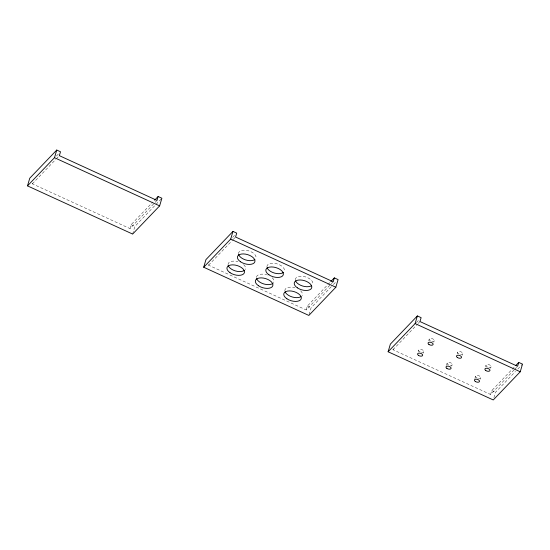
<?xml version="1.0" encoding="UTF-8"?>
<svg xmlns="http://www.w3.org/2000/svg" width="550" height="550" viewBox="0 0 550 550"><rect width="100%" height="100%" fill="white"/><g stroke="black" fill="none" stroke-linecap="round" stroke-linejoin="round"><path stroke-width="0.41" stroke-dasharray="2.75 2.06" d="M156.984 200.406L129.986 228.58L32.367 183.837L32.821 182.277M129.986 228.58L131.134 224.689L152.845 202.022M132.639 234.066L134.887 226.414L161.294 198.846M333.19 281.772L306.192 309.952L208.574 265.203L209.034 263.643M306.192 309.952L307.34 306.054L330.227 282.164M309.072 314.662L311.094 307.78L332.812 285.113M514.078 369.978L490.607 394.481L392.982 349.731L393.442 348.178M418.254 351.643L418.694 350.137M423.314 353.127L423.754 351.622M428.725 340.711L429.165 339.212M433.785 342.196L434.225 340.691M446.456 365.427L447.116 363.172M451.736 366.156L452.183 364.65M457.146 353.746L457.586 352.241M462.206 355.224L462.646 353.719M474.877 378.455L475.544 376.2M480.164 379.184L480.604 377.678M485.567 366.774L486.014 365.269M490.627 368.252L491.074 366.754M490.607 394.481L491.748 390.589L515.226 366.087M493.928 397.664L495.509 392.308L515.46 371.484M56.396 156.049L59.331 152.989M32.367 183.837L55.839 159.328M56.423 158.716L58.183 156.881M232.602 237.414L234.953 234.967M208.574 265.203L232.636 240.089M233.221 239.47L235.565 237.022M333.396 284.501L336.332 281.435M416.426 322.561L419.361 319.495M392.982 349.731L417.629 324.005M418.213 323.393L419.973 321.551M514.663 369.366L517.014 366.912M517.804 369.029L522.5 364.127M131.134 224.689L134.887 226.414M307.34 306.054L311.094 307.78M491.748 390.589L495.509 392.308M238.487 253.701A9.068 4.792 16.4 0 1 248.401 250.759A9.068 4.792 16.4 0 1 255.757 258.514M243.643 264.653A9.068 4.792 16.4 0 1 245.231 269.541M228.016 264.632A9.068 4.792 16.4 0 1 237.93 261.69M266.908 266.722A9.068 4.792 16.4 0 1 276.822 263.78A9.068 4.792 16.4 0 1 284.178 271.535M272.195 277.798A9.068 4.792 16.4 0 1 273.646 282.569M256.438 277.654A9.068 4.792 16.4 0 1 256.438 277.413M256.479 277.062A9.068 4.792 16.4 0 1 266.778 274.835M267.197 274.972A9.068 4.792 16.4 0 1 267.41 275.048M295.322 279.751A9.068 4.792 16.4 0 1 305.346 276.843A9.068 4.792 16.4 0 1 312.538 284.666M300.616 290.826A9.068 4.792 16.4 0 1 302.067 295.597M284.859 290.806A9.068 4.792 16.4 0 1 294.979 287.801M430.533 340.993A2.64 1.396 16.4 0 1 429.969 338.532A2.64 1.396 16.4 0 1 434.074 339.914A2.64 1.396 16.4 0 1 431.75 341.399M420.234 352A2.64 1.396 16.4 0 1 419.368 349.511A2.64 1.396 16.4 0 1 423.527 350.728A2.64 1.396 16.4 0 1 421.465 352.357M459.071 354.076A2.64 1.396 16.4 0 1 458.226 351.622A2.64 1.396 16.4 0 1 462.351 352.743A2.64 1.396 16.4 0 1 460.604 354.489M448.717 365.056A2.64 1.396 16.4 0 1 447.666 362.594A2.64 1.396 16.4 0 1 451.797 363.571A2.64 1.396 16.4 0 1 450.319 365.434M477.263 378.132A2.64 1.396 16.4 0 1 476.087 375.623A2.64 1.396 16.4 0 1 480.288 376.674A2.64 1.396 16.4 0 1 478.5 378.441M487.554 367.132A2.64 1.396 16.4 0 1 486.681 364.636A2.64 1.396 16.4 0 1 490.841 365.86A2.64 1.396 16.4 0 1 488.785 367.489"/><path stroke-width="0.82" d="M27.5 185.873L29.755 178.221L56.746 150.04L60.507 151.766L59.359 155.657L156.984 200.406L158.125 196.515L161.886 198.234L159.631 205.886L132.639 234.066L27.5 185.873L54.491 157.692L56.746 150.04M203.706 267.238L205.961 259.586L232.952 231.406L236.713 233.131L235.565 237.022L333.19 281.772L334.338 277.881L338.092 279.599L335.837 287.251L308.846 315.432L203.706 267.238L230.704 239.058L232.952 231.406M388.114 351.766L390.369 344.114L417.361 315.934L421.121 317.659L419.973 321.551L517.598 366.3L518.746 362.409L522.5 364.127L520.245 371.779L493.254 399.96L388.114 351.766L415.112 323.586L417.361 315.934M154.605 200.186L158.125 196.515M330.811 281.552L334.338 277.881M515.811 365.468L518.746 362.409M54.491 157.692L159.631 205.886M230.704 239.058L335.837 287.251M415.112 323.586L520.245 371.779M254.925 259.456A9.068 4.792 16.4 0 1 245.644 259.93A9.068 4.792 16.4 0 1 238.576 254.32M244.454 270.38A9.068 4.792 16.4 0 1 235.276 270.889A9.068 4.792 16.4 0 1 228.14 265.375M283.553 272.312A9.068 4.792 16.4 0 1 274.484 273.082A9.068 4.792 16.4 0 1 267.066 267.603M273.082 283.236A9.068 4.792 16.4 0 1 264.014 284.013A9.068 4.792 16.4 0 1 256.596 278.534M311.541 285.663A9.068 4.792 16.4 0 1 302.582 286.014A9.068 4.792 16.4 0 1 295.529 280.754M301.07 296.594A9.068 4.792 16.4 0 1 292.222 296.972A9.068 4.792 16.4 0 1 285.106 291.816M418.474 355.396A2.64 1.396 16.4 0 0 422.641 355.41A2.64 1.396 16.4 0 0 419.251 353.107A2.64 1.396 16.4 0 0 418.474 355.396M485.788 370.528A2.64 1.396 16.4 0 0 489.954 370.542A2.64 1.396 16.4 0 0 486.564 368.239A2.64 1.396 16.4 0 0 485.788 370.528M428.945 344.465A2.64 1.396 16.4 0 0 433.111 344.486A2.64 1.396 16.4 0 0 429.722 342.183A2.64 1.396 16.4 0 0 428.945 344.465M457.366 357.493A2.64 1.396 16.4 0 0 461.533 357.514A2.64 1.396 16.4 0 0 458.136 355.211A2.64 1.396 16.4 0 0 457.366 357.493M446.896 368.424A2.64 1.396 16.4 0 0 451.062 368.438A2.64 1.396 16.4 0 0 447.672 366.135A2.64 1.396 16.4 0 0 446.896 368.424M475.317 381.453A2.64 1.396 16.4 0 0 479.49 381.473A2.64 1.396 16.4 0 0 476.094 379.17A2.64 1.396 16.4 0 0 475.317 381.453M258.466 285.739A9.068 4.792 16.4 0 0 272.793 285.794A9.068 4.792 16.4 0 0 261.133 277.874A9.068 4.792 16.4 0 0 258.466 285.739M286.88 298.767A9.068 4.792 16.4 0 0 301.214 298.822A9.068 4.792 16.4 0 0 289.548 290.902A9.068 4.792 16.4 0 0 286.88 298.767M297.351 287.836A9.068 4.792 16.4 0 0 311.685 287.891A9.068 4.792 16.4 0 0 300.018 279.971A9.068 4.792 16.4 0 0 297.351 287.836M268.936 274.808A9.068 4.792 16.4 0 0 283.264 274.863A9.068 4.792 16.4 0 0 271.604 266.942A9.068 4.792 16.4 0 0 268.936 274.808M240.515 261.779A9.068 4.792 16.4 0 0 254.849 261.834A9.068 4.792 16.4 0 0 243.183 253.921A9.068 4.792 16.4 0 0 240.515 261.779M230.044 272.711A9.068 4.792 16.4 0 0 244.379 272.766A9.068 4.792 16.4 0 0 232.712 264.853A9.068 4.792 16.4 0 0 230.044 272.711"/></g></svg>
